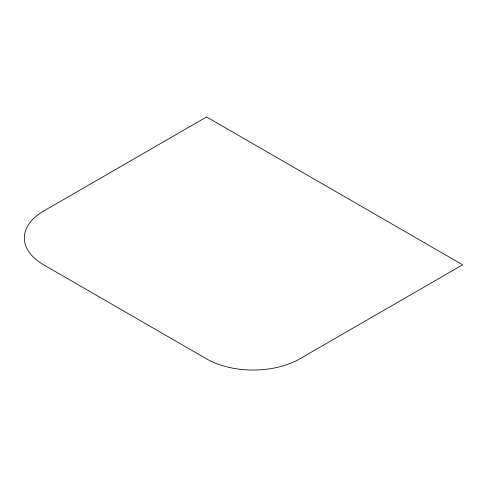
<?xml version="1.0" encoding="UTF-8"?>
<svg xmlns="http://www.w3.org/2000/svg" width="487" height="487" viewBox="0 0 487 487"><rect width="100%" height="100%" fill="white"/><g stroke="black" fill="none" stroke-linecap="round" stroke-linejoin="round"><path stroke-width="0.73" d="M206.585 116.977L43.635 211.054A65.842 38.016 0 0 0 43.635 264.812L206.585 358.889A65.842 38.016 0 0 0 299.7 358.889L462.65 264.812L206.585 116.977"/></g></svg>
